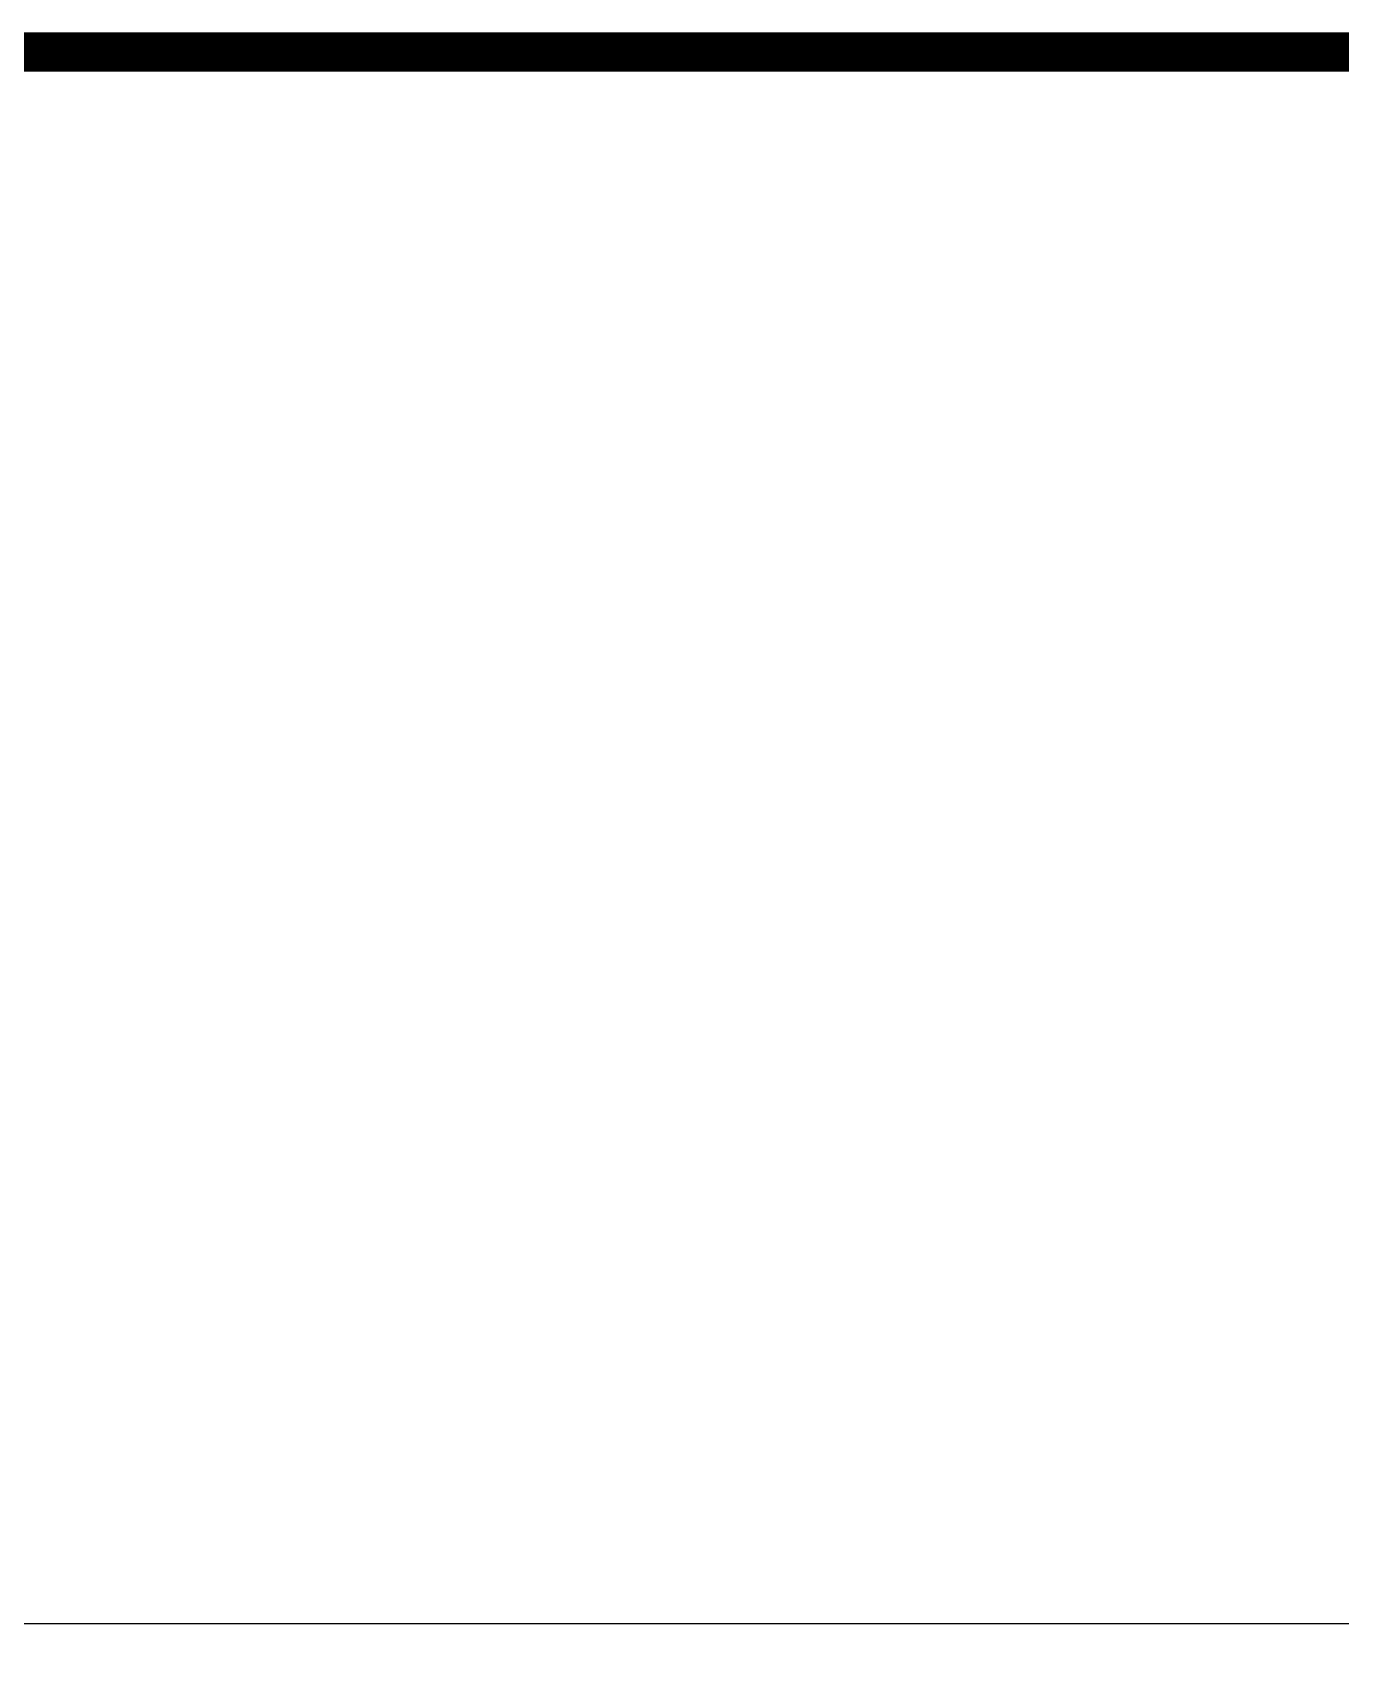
# Model space of a CAD drawing. Header units: inches. Extents: x 3065839 to 3066144, y 1245232 to 1245521.
# Drawn here: x 3065872.3134 to 3065872.4002, y 1245275.9052 to 1245276.0128 of the extents above; entities that cross this region are included whole.
import ezdxf
from ezdxf.enums import TextEntityAlignment as Align

# ---------------------------------------------------------------- set-up
doc = ezdxf.new("R2010")
doc.units = ezdxf.units.IN
doc.header["$MEASUREMENT"] = 0
doc.layers.add('A-ANNO-TTMS', color=7, linetype='Continuous')
doc.layers.add('A-ANNO-TTPS', color=7, linetype='Continuous')
doc.styles.add('FPTB-ATTR', font='arial.ttf', dxfattribs={"width": 0.8})

# ---------------------------------------------------------------- blocks, each defined once
blk = doc.blocks.new('FMTB-LRGSHT')
at = {"layer": 'A-ANNO-TTMS'}
blk.add_line((-4.5591, 1.2822), (0, 1.2822), dxfattribs=at)
at = {"layer": 'A-ANNO-TTMS', "const_width": 0.0312}
blk.add_lwpolyline([(0, 2.5324), (-9.8924, 2.5324), (-9.8924, 0)], dxfattribs=at)
at = {"layer": 'A-ANNO-TTMS', "style": 'FPTB-ATTR'}
for tag, p in [('BLDGNAME', (-9.846, 2.1143)), ('BADDRS', (-9.8495, 1.7946))]:
    blk.add_attdef(tag, p, '', height=0.25, dxfattribs=at)
at = {"layer": 'A-ANNO-TTMS', "style": 'FPTB-ATTR', "width": 1.125}
blk.add_attdef('BNUM', text='', height=0.2, dxfattribs=at).set_placement((-2.5433, 0.9796), align=Align.MIDDLE_CENTER)
at = {"layer": 'A-ANNO-TTMS', "style": 'FPTB-ATTR'}
for tag, height, p in [('SHT#', 0.2125, (-0.8133, 0.9386)), ('SHTTOT', 0.2125, (-0.8133, 0.4761)), ('BCODE', 0.2, (-2.5433, 0.4754))]:
    blk.add_attdef(tag, text='', height=height, dxfattribs=at).set_placement(p, align=Align.MIDDLE_CENTER)

msp = doc.modelspace()

# ---------------------------------------------------------------- block references
at = {"layer": 'A-ANNO-TTPS', "xscale": 0.08333333333333333, "yscale": 0.08333333333333333, "zscale": 0.08333333333333333}
msp.add_blockref('FMTB-LRGSHT', (3065872.68508, 1245275.80048), dxfattribs=at)

doc.saveas('drawing.dxf')
